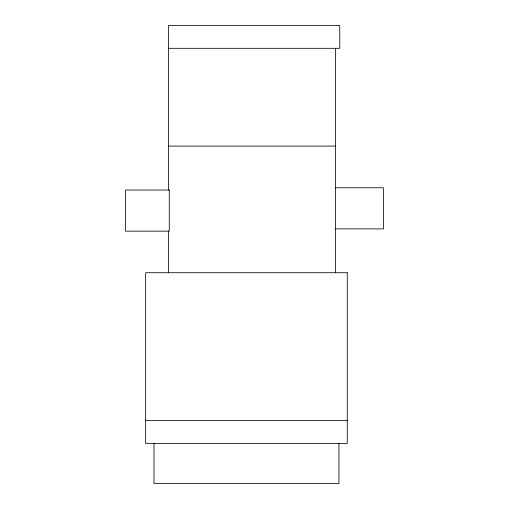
<?xml version="1.0" encoding="UTF-8"?>
<svg xmlns="http://www.w3.org/2000/svg" width="509" height="509" viewBox="0 0 509 509"><rect width="100%" height="100%" fill="white"/><g stroke="black" fill="none" stroke-linecap="round" stroke-linejoin="round"><path stroke-width="0.76" d="M168.581 48.31L339.738 48.31L339.738 25.45L168.581 25.45L168.581 190.035M168.581 146.089L335.571 146.089M335.571 187.764L383.493 187.764L383.493 228.878L335.571 228.878M145.657 420.517L347.265 420.517M338.93 443.415L338.93 483.55L153.992 483.55L153.992 443.415M335.571 48.31L335.571 272.716M168.581 231.15L168.581 272.716M169.262 190.035L125.507 190.035L125.507 231.15L169.262 231.15L169.262 190.035M347.265 272.716L145.657 272.716L145.657 443.415L347.265 443.415L347.265 272.716"/></g></svg>
